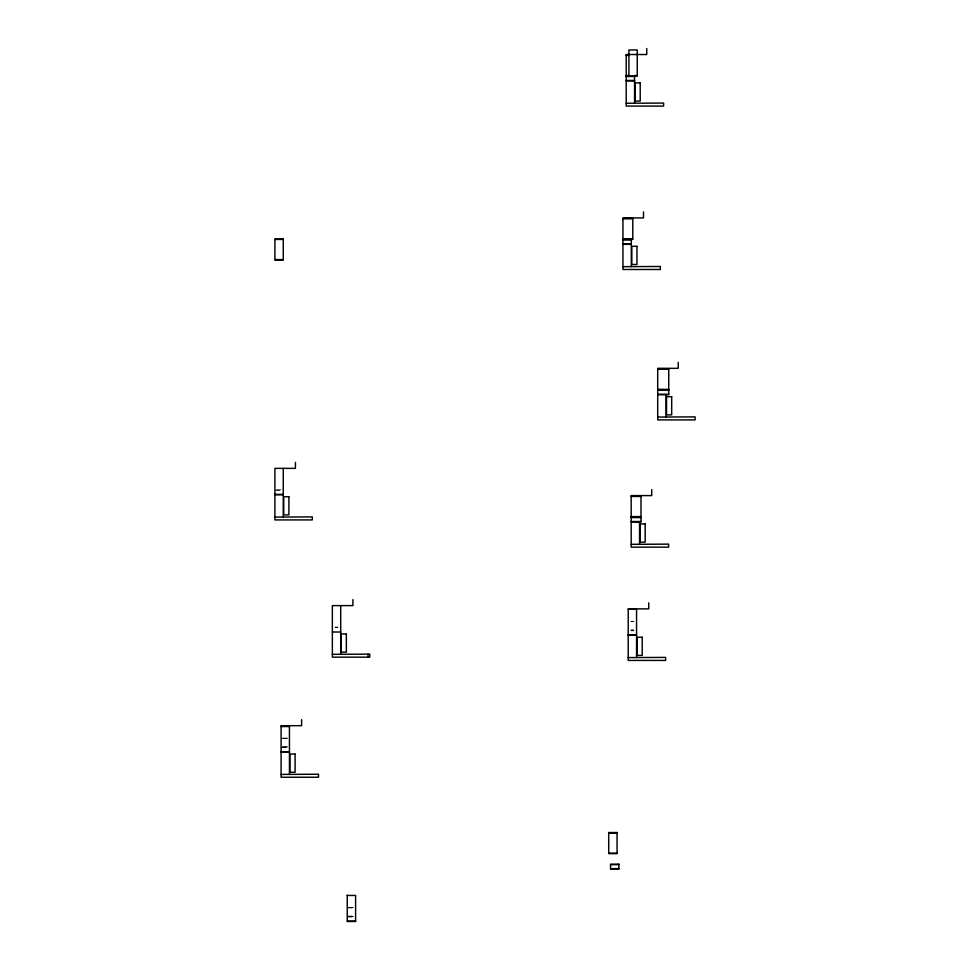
<?xml version="1.0" encoding="UTF-8"?>
<svg xmlns="http://www.w3.org/2000/svg" width="970" height="970" viewBox="0 0 970 970"><rect width="100%" height="100%" fill="white"/><g stroke="black" fill="none" stroke-linecap="round" stroke-linejoin="round"><path stroke-width="0.73" stroke-dasharray="4.85 3.64" d="M276.292 489.862L281.858 489.862M274.898 490.25L283.252 490.25M630.997 621.273L633.774 621.273M630.997 621.661L633.774 621.661M335.135 627.105L337.924 627.105M335.135 627.493L337.924 627.493M630.997 629.87L633.774 629.87M630.997 630.354L633.774 630.354M630.997 630.755L633.774 630.755M282.488 738.097L288.054 738.097M282.488 738.485L288.054 738.485M282.488 746.694L288.054 746.694M282.488 747.179L288.054 747.179M281.094 747.579L288.054 747.579M348.642 907.496L355.602 907.496M347.248 907.896L354.208 907.896M347.248 916.092L354.208 916.092M348.642 916.589L354.208 916.589M347.248 916.977L354.208 916.977"/><path stroke-width="1.45" d="M626.208 54.89L629.021 54.89M626.208 55.375L629.021 55.375M626.208 75.527L628.972 75.527M634.501 75.527L637.266 75.527M626.208 76.012L637.266 76.012L637.266 49.979L628.912 49.979L628.912 76.012M626.208 76.509L634.562 76.509M626.208 80.437L634.562 80.437M626.208 80.922L634.562 80.922M626.208 103.256L663.625 103.062L663.625 106.082L626.208 106.082L626.208 54.514L646.747 54.514L646.747 48.5M622.958 218.298L632.779 218.298L632.779 239.42L622.958 239.42M622.958 218.783L632.779 218.783M622.958 238.935L632.779 238.935M274.898 239.432L283.252 239.432M622.958 239.917L631.312 239.917M622.958 243.846L631.312 243.846M622.958 244.331L631.312 244.331M274.898 259.572L283.252 259.572M622.958 266.665L660.364 266.471L660.364 269.49L622.958 269.49L622.958 217.923L643.498 217.923L643.498 211.909M657.696 368.697L668.742 368.697L668.742 394.741L657.696 394.741M657.696 369.194L668.742 369.194M657.696 389.334L668.742 389.334M657.696 389.831L668.742 389.831M657.696 390.316L668.742 390.316M657.696 394.244L668.742 394.244M657.696 417.076L695.102 416.87L695.102 419.901L657.696 419.901L657.696 368.333L678.224 368.333L678.224 362.319M274.898 494.373L283.252 494.373M274.898 494.773L283.252 494.773M631.191 495.961L641.012 495.961L641.012 522.005L631.191 522.005M631.191 496.458L641.012 496.458M631.191 516.598L641.012 516.598M274.898 517.107L312.304 516.901L312.304 519.92L274.898 519.92L274.898 468.364L295.438 468.364L295.438 462.35M631.191 517.083L641.012 517.083M631.191 517.58L641.012 517.58M631.191 521.508L641.012 521.508M631.191 544.328L668.609 544.134L668.609 547.153L631.191 547.153L631.191 495.597L651.731 495.597L651.731 489.571M628.208 609.233L636.562 609.233L636.562 657.599M332.358 632.016L340.712 632.016M628.208 634.877L636.562 634.877M628.208 635.265L636.562 635.265M332.358 654.338L369.764 654.144L369.764 657.163L332.358 657.163L332.358 605.607L352.898 605.607L352.898 599.593M628.208 657.599L665.626 657.405L665.626 660.424L628.208 660.424L628.208 608.869L648.748 608.869L648.748 602.843M281.094 726.057L289.448 726.057L289.448 774.424M281.094 726.542L289.448 726.542M281.094 751.702L289.448 751.702M281.094 752.089L289.448 752.089M281.094 774.424L318.512 774.23L318.512 777.249L281.094 777.249L281.094 725.681L301.634 725.681L301.634 719.667M608.711 833.012L617.053 833.012M608.711 853.163L617.053 853.163M610.542 864.67L618.896 864.67M610.542 868.599L618.896 868.599M347.248 895.455L355.602 895.455L355.602 921.5L347.248 921.5L347.248 895.092M347.248 921.112L355.602 921.112M666.038 394.741L666.038 417.076M639.545 522.005L639.545 544.328M634.562 76.012L634.562 103.256M631.312 239.42L631.312 266.665M368.042 654.144L368.042 657.163M340.712 605.607L340.712 654.338M283.252 468.364L283.252 517.107M640.212 82.886L635.047 82.886L635.047 101.074L640.212 101.074L640.212 82.886M283.252 238.935L274.898 238.935L274.898 260.069L283.252 260.069L283.252 238.935M636.963 246.295L631.797 246.295L631.797 264.483L636.963 264.483L636.963 246.295M671.689 396.706L666.535 396.706L666.535 414.881L671.689 414.881L671.689 396.706M288.902 496.737L283.737 496.737L283.737 514.912L288.902 514.912L288.902 496.737M645.195 523.97L640.03 523.97L640.03 542.145L645.195 542.145L645.195 523.97M346.363 633.98L341.197 633.98L341.197 652.155L346.363 652.155L346.363 633.98M642.213 637.241L637.047 637.241L637.047 655.417L642.213 655.417L642.213 637.241M295.098 754.054L289.933 754.054L289.933 772.241L295.098 772.241L295.098 754.054M617.053 832.527L608.711 832.527L608.711 853.648L617.053 853.648L617.053 832.527M618.896 864.173L610.542 864.173L610.542 869.084L618.896 869.084L618.896 864.173"/></g></svg>
